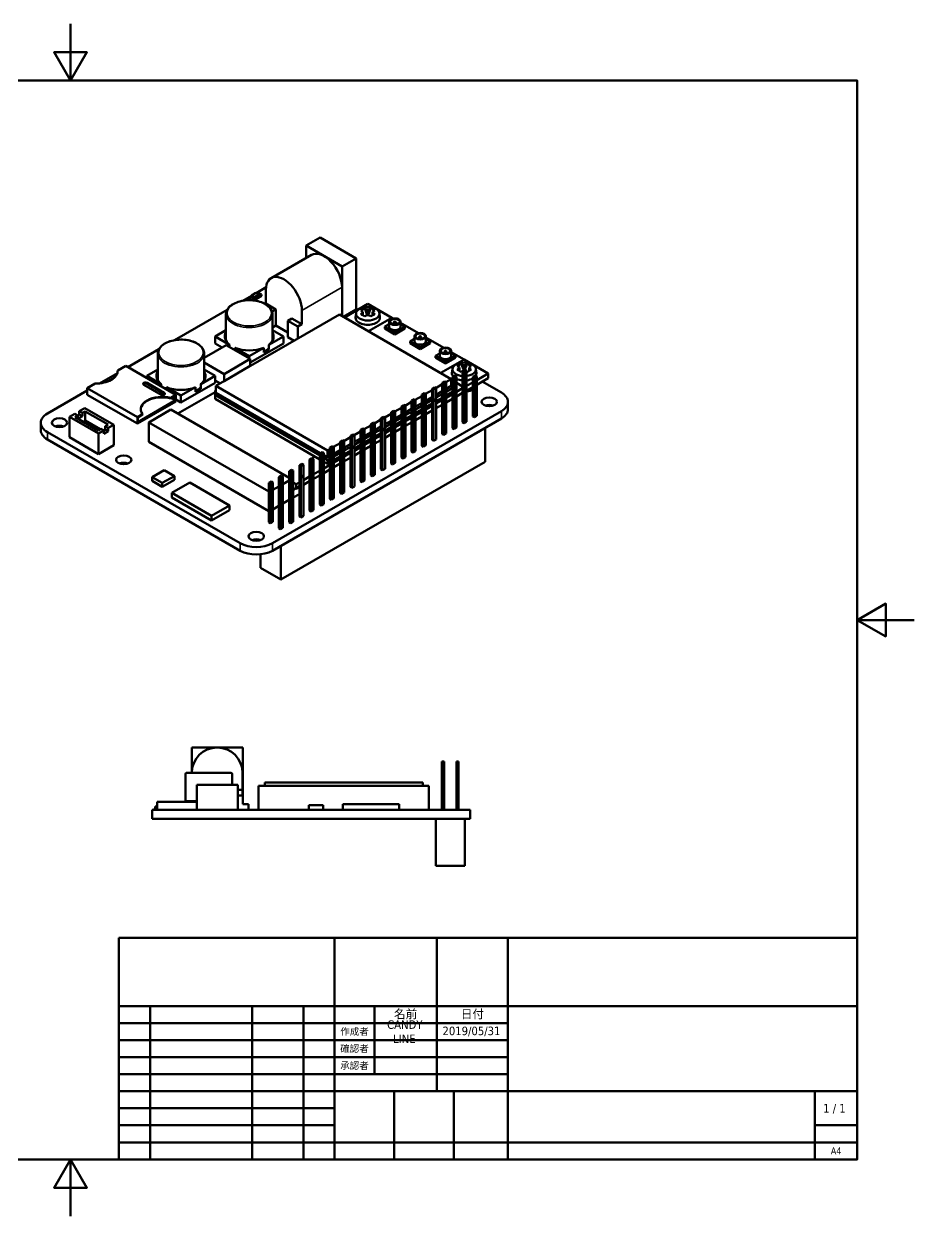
# Model space of a CAD drawing. Header units: millimetres. Extents: x 0 to 297, y 0 to 210.
# Drawn here: x 140.3 to 297, y 0 to 210 of the extents above; entities that cross this region are included whole.
import ezdxf
from ezdxf.enums import TextEntityAlignment as Align

# ---------------------------------------------------------------- set-up
doc = ezdxf.new("R2010")
doc.units = ezdxf.units.MM
for name, color, linetype, lineweight in [('Border (ISO)', 7, 'Continuous', 70), ('Title (ISO)', 7, 'Continuous', 50), ('Visible (ISO)', 7, 'Continuous', 50), ('Visible Narrow (ISO)', 7, 'Continuous', 35)]:
    doc.layers.add(name, color=color, linetype=linetype, lineweight=lineweight)
doc.styles.add('Note Text (JIS)', font='tahoma.ttf')
doc.styles.add('文字スタイル12', font='tahoma.ttf')
doc.styles.add('文字スタイル13', font='tahoma.ttf')
doc.styles.add('文字スタイル14', font='tahoma.ttf')
doc.styles.add('文字スタイル20', font='txt.shx')

# ---------------------------------------------------------------- blocks, each defined once
blk = doc.blocks.new('図面枠 既定の図面枠')
at = {"layer": 'Border (ISO)', "flags": 128}
for points in [[(148.5, 210), (148.5, 200), (145.61, 205), (151.39, 205), (148.5, 200)], [(10, 10), (10, 200), (287, 200), (287, 10), (10, 10)], [(297, 105), (287, 105), (292, 107.89), (292, 102.11), (287, 105)], [(148.5, 0), (148.5, 10), (145.61, 5), (151.39, 5), (148.5, 10)]]:
    blk.add_lwpolyline(points, dxfattribs=at)
blk = doc.blocks.new('表題欄 JIS')
at = {"layer": 'Title (ISO)'}
for p, q in [((230, 139), (100, 139)), ((100, 139), (100, 100)), ((138, 100), (138, 139)), ((156, 127), (156, 139)), ((168.5, 100), (168.5, 139)), ((230, 100), (230, 139)), ((100, 127), (230, 127)), ((105.5, 100), (105.5, 127)), ((123.5, 100), (123.5, 127)), ((132.5, 100), (132.5, 127)), ((145, 115), (145, 127)), ((156, 112), (156, 127)), ((100, 124), (168.5, 124)), ((100, 121), (168.5, 121)), ((168.5, 118), (100, 118)), ((100, 115), (168.5, 115)), ((138, 112), (100, 112)), ((168.5, 112), (138, 112)), ((148.5, 100), (148.5, 112)), ((159, 100), (159, 112)), ((168.5, 112), (230, 112)), ((222.5, 100), (222.5, 112)), ((138, 109), (100, 109)), ((138, 106), (100, 106)), ((222.5, 106), (230, 106)), ((230, 103), (100, 103)), ((100, 100), (230, 100))]:
    blk.add_line(p, q, dxfattribs=at)
for s, height, style, p in [('作成者', 1.2, '文字スタイル20', (141.5, 122.5)), ('確認者', 1.2, '文字スタイル20', (141.5, 119.5)), ('承認者', 1.2, '文字スタイル20', (141.5, 116.5)), ('1 / 1 ', 1.5, '文字スタイル13', (226.25, 109))]:
    blk.add_text(s, height=height, dxfattribs=dict(at, style=style)).set_placement(p, align=Align.MIDDLE_CENTER)
at = {"layer": 'Title (ISO)', "char_height": 1.4986, "attachment_point": 5, "style": 'Note Text (JIS)'}
for s, insert, width in [('\\fTahoma|b0|i0;\\H1.4986;名前', (150.5, 125.5), 10.8457), ('\\fTahoma|b0|i0;\\H1.4986;日付', (162.25, 125.5), 12.2497)]:
    blk.add_mtext(s, dxfattribs=dict(at, insert=insert, width=width))
at = {"layer": 'Title (ISO)'}
for tag, height, style, p in [('会社', 3.1, '文字スタイル12', (199.25, 133)), ('確認者', 1.5, '文字スタイル13', (150.5, 119.5)), ('確認日', 1.5, '文字スタイル13', (162.25, 119.5)), ('エンジニアリング承認者', 1.5, '文字スタイル13', (150.5, 116.5)), ('エンジニアリング_承認日', 1.5, '文字スタイル13', (162.25, 116.5)), ('部品番号', 3.1, '文字スタイル12', (195.5, 107.5))]:
    blk.add_attdef(tag, text='', height=height, dxfattribs=dict(at, style=style)).set_placement(p, align=Align.MIDDLE_CENTER)
at = {"layer": 'Title (ISO)', "style": '文字スタイル12'}
blk.add_attdef('タイトル', text='', height=3.1, dxfattribs=at).set_placement((169.5, 126), align=Align.TOP_LEFT)
at = {"layer": 'Title (ISO)'}
for tag, p, height, style in [('作成者_001', (147.24, 122.99), 1.5, '文字スタイル13'), ('作成者_002', (148.29, 120.49), 1.5, '文字スタイル13'), ('作成日_001', (156.98, 121.88), 1.5, '文字スタイル13'), ('シート_サイズ_001', (225.33, 100.9), 1.2, '文字スタイル14')]:
    blk.add_attdef(tag, p, '', height=height, dxfattribs=dict(at, style=style))

msp = doc.modelspace()

# ---------------------------------------------------------------- linework, layer by layer
at = {"layer": 'Visible (ISO)'}
for p, q in [((192.451, 172.364), (189.977, 170.935)), ((198.815, 168.689), (192.451, 172.364)), ((189.977, 170.935), (196.34, 167.261)), ((189.977, 168.773), (189.977, 170.935)), ((190.903, 169.308), (183.832, 165.226)), ((196.34, 167.261), (198.815, 168.689)), ((198.815, 159.708), (198.815, 168.689)), ((196.34, 158.524), (196.34, 167.261)), ((180.36, 162.117), (178.815, 161.225)), ((180.36, 161.953), (179.865, 161.668)), ((181.138, 162.606), (180.36, 162.157)), ((180.36, 162.157), (180.855, 161.872)), ((180.36, 161.912), (180.36, 162.157)), ((180.855, 161.627), (180.36, 161.912)), ((180.431, 161.341), (182.128, 162.321)), ((182.128, 162.076), (180.747, 161.279)), ((180.855, 161.872), (181.633, 162.321)), ((181.633, 162.076), (180.855, 161.627)), ((180.855, 161.627), (180.855, 161.872)), ((181.633, 162.321), (181.138, 162.606)), ((182.928, 163.599), (181.173, 162.586)), ((181.562, 162.647), (181.314, 162.504)), ((182.128, 162.321), (181.562, 162.647)), ((181.633, 162.076), (181.633, 162.321)), ((182.128, 162.076), (182.128, 162.321)), ((182.905, 163.178), (182.905, 160.729)), ((196.302, 163.608), (196.302, 158.546)), ((176.075, 159.643), (166.794, 154.284)), ((178.734, 161.218), (178.712, 161.206)), ((178.745, 161.212), (178.734, 161.218)), ((179.865, 161.668), (180.431, 161.341)), ((179.865, 161.423), (179.865, 161.668)), ((180.038, 161.322), (179.865, 161.423)), ((180.431, 161.307), (180.431, 161.341)), ((182.905, 160.729), (182.787, 160.66)), ((182.905, 160.729), (184.673, 159.708)), ((184.673, 159.708), (184.003, 159.321)), ((184.673, 159.708), (184.673, 156.85)), ((198.815, 159.708), (196.553, 158.402)), ((200.831, 160.675), (196.722, 158.304)), ((199.056, 159.651), (198.815, 159.79)), ((200.689, 158.889), (200.299, 159.896)), ((200.572, 159.763), (200.689, 159.696)), ((200.972, 159.696), (200.689, 159.696)), ((200.689, 159.696), (200.689, 158.889)), ((205.073, 158.226), (200.831, 160.675)), ((201.363, 159.896), (200.972, 158.889)), ((200.972, 159.696), (201.089, 159.763)), ((200.972, 158.889), (200.972, 159.696)), ((195.881, 158.789), (174.102, 146.215)), ((175.871, 154.204), (175.871, 158.871)), ((184.071, 154.204), (184.071, 158.871)), ((187.464, 158.097), (186.756, 157.689)), ((186.756, 157.689), (186.756, 154.831)), ((188.524, 156.668), (186.756, 157.689)), ((187.464, 158.097), (189.231, 157.076)), ((189.231, 157.076), (189.231, 159.526)), ((215.538, 147.44), (195.881, 158.789)), ((198.762, 159.025), (198.685, 158.303)), ((199.982, 159.287), (199.865, 159.355)), ((199.865, 159.056), (199.982, 159.124)), ((199.982, 159.287), (199.982, 159.124)), ((199.982, 159.124), (199.982, 158.653)), ((200.689, 158.716), (200.572, 158.648)), ((200.689, 158.889), (200.831, 158.748)), ((200.689, 158.716), (200.972, 158.716)), ((200.972, 158.889), (200.831, 158.748)), ((200.831, 158.748), (200.831, 158.716)), ((200.965, 155.854), (205.073, 158.226)), ((201.089, 158.648), (200.972, 158.716)), ((205.073, 158.218), (200.972, 155.85)), ((201.797, 159.355), (201.679, 159.287)), ((201.679, 159.124), (201.679, 159.287)), ((201.679, 158.653), (201.679, 159.124)), ((201.679, 159.124), (201.797, 159.056)), ((202.899, 159.025), (202.976, 158.303)), ((204.604, 156.646), (204.604, 157.544)), ((205.073, 158.218), (205.073, 158.226)), ((205.29, 158.092), (205.073, 158.218)), ((206.604, 156.646), (206.604, 157.544)), ((175.871, 156.055), (173.961, 154.952)), ((184.673, 156.85), (184.071, 156.502)), ((185.981, 154.952), (184.071, 156.055)), ((186.756, 155.647), (184.673, 156.85)), ((189.231, 157.076), (188.524, 156.668)), ((188.524, 154.542), (188.524, 156.668)), ((204.604, 157.089), (203.836, 156.646)), ((203.836, 156.646), (205.604, 155.625)), ((203.836, 156.319), (203.836, 156.646)), ((205.604, 155.299), (203.836, 156.319)), ((205.404, 157.067), (205.404, 157.381)), ((205.604, 155.625), (207.371, 156.646)), ((207.371, 156.319), (205.604, 155.299)), ((205.604, 155.299), (205.604, 155.625)), ((205.804, 157.067), (205.804, 157.381)), ((209.745, 155.521), (206.604, 157.334)), ((207.371, 156.646), (206.604, 157.089)), ((207.371, 156.319), (207.371, 156.646)), ((175.905, 153.421), (172.05, 151.195)), ((173.961, 153.727), (173.961, 154.952)), ((173.961, 154.952), (176.503, 153.484)), ((175.198, 153.013), (173.961, 153.727)), ((180.148, 150.971), (175.905, 153.421)), ((176.503, 153.075), (176.503, 153.484)), ((185.981, 153.727), (180.148, 150.359)), ((183.438, 153.484), (185.981, 154.952)), ((183.438, 153.484), (183.438, 152.667)), ((185.981, 153.727), (185.981, 154.952)), ((187.891, 154.176), (186.756, 154.831)), ((209.058, 154.517), (208.291, 154.074)), ((208.291, 154.074), (210.058, 153.053)), ((208.291, 153.747), (208.291, 154.074)), ((210.058, 152.727), (208.291, 153.747)), ((209.058, 154.074), (209.058, 154.972)), ((209.858, 154.495), (209.858, 154.809)), ((210.058, 153.053), (211.826, 154.074)), ((211.826, 153.747), (210.058, 152.727)), ((210.258, 154.495), (210.258, 154.809)), ((211.058, 154.074), (211.058, 154.972)), ((214.2, 152.949), (211.058, 154.762)), ((211.826, 154.074), (211.058, 154.517)), ((211.826, 153.747), (211.826, 154.074)), ((164.055, 152.703), (158.581, 149.543)), ((163.85, 147.263), (163.85, 151.931)), ((172.05, 147.263), (172.05, 151.931)), ((177.428, 152.95), (179.971, 151.482)), ((177.428, 152.95), (177.428, 152.542)), ((179.971, 151.482), (182.514, 152.95)), ((179.971, 151.073), (179.971, 151.482)), ((182.514, 152.133), (182.514, 152.95)), ((183.438, 152.667), (182.514, 152.133)), ((210.058, 152.727), (210.058, 153.053)), ((213.513, 151.945), (212.745, 151.502)), ((212.745, 151.502), (214.513, 150.482)), ((212.745, 151.176), (212.745, 151.502)), ((213.513, 151.502), (213.513, 152.4)), ((214.313, 151.923), (214.313, 152.237)), ((214.513, 150.482), (216.281, 151.502)), ((214.713, 151.923), (214.713, 152.237)), ((215.513, 151.502), (215.513, 152.4)), ((217.794, 150.873), (215.513, 152.19)), ((216.281, 151.502), (215.513, 151.945)), ((216.281, 151.176), (216.281, 151.502)), ((158.227, 149.747), (156.813, 148.93)), ((167.066, 144.644), (158.227, 149.747)), ((163.85, 149.115), (161.94, 148.012)), ((172.05, 150.339), (175.552, 148.318)), ((173.961, 148.012), (172.05, 149.115)), ((175.552, 148.318), (180.148, 150.971)), ((175.552, 147.093), (180.148, 149.747)), ((180.148, 149.747), (180.148, 150.971)), ((180.183, 149.726), (180.148, 149.747)), ((214.513, 150.155), (212.745, 151.176)), ((217.801, 150.878), (213.693, 148.506)), ((216.281, 151.176), (214.513, 150.155)), ((214.513, 150.155), (214.513, 150.482)), ((215.733, 149.227), (215.655, 148.505)), ((216.953, 149.489), (216.835, 149.557)), ((216.835, 149.258), (216.953, 149.326)), ((216.953, 149.489), (216.953, 149.326)), ((216.953, 149.326), (216.953, 148.855)), ((217.66, 149.091), (217.269, 150.098)), ((217.542, 149.965), (217.66, 149.898)), ((217.943, 149.898), (217.66, 149.898)), ((217.66, 149.898), (217.66, 149.091)), ((222.044, 148.428), (217.801, 150.878)), ((218.333, 150.098), (217.943, 149.091)), ((217.943, 149.898), (218.06, 149.965)), ((217.943, 149.091), (217.943, 149.898)), ((218.767, 149.557), (218.65, 149.489)), ((218.65, 149.326), (218.65, 149.489)), ((218.65, 148.855), (218.65, 149.326)), ((218.65, 149.326), (218.767, 149.258)), ((219.869, 149.227), (219.947, 148.505)), ((156.756, 148.489), (153.618, 146.677)), ((154.993, 146.981), (156.229, 147.695)), ((156.813, 148.849), (156.813, 148.93)), ((161.94, 147.603), (161.94, 148.012)), ((161.94, 148.012), (164.483, 146.543)), ((171.418, 146.543), (173.961, 148.012)), ((173.961, 146.787), (173.961, 148.012)), ((174.88, 146.664), (173.961, 147.195)), ((175.552, 147.093), (175.552, 148.318)), ((175.552, 147.093), (175.587, 147.073)), ((214.358, 147.02), (213.933, 146.775)), ((214.64, 146.856), (214.358, 147.02)), ((214.584, 146.889), (215.538, 147.44)), ((215.538, 146.215), (215.538, 147.44)), ((215.538, 147.285), (215.729, 147.175)), ((215.729, 147.167), (215.538, 147.277)), ((216.154, 148.057), (215.729, 147.812)), ((215.729, 147.812), (216.012, 147.648)), ((215.729, 145.738), (215.729, 147.812)), ((216.012, 147.648), (216.436, 147.893)), ((216.012, 145.901), (216.012, 147.648)), ((216.436, 147.893), (216.154, 148.057)), ((216.436, 145.819), (216.436, 147.893)), ((217.95, 149.093), (217.525, 148.849)), ((217.525, 148.849), (217.808, 148.685)), ((217.525, 146.775), (217.525, 148.849)), ((217.95, 147.02), (217.525, 146.775)), ((217.66, 149.091), (217.765, 148.987)), ((217.808, 148.685), (218.232, 148.93)), ((217.808, 146.938), (217.808, 148.685)), ((217.943, 149.091), (217.938, 149.087)), ((218.232, 148.93), (217.95, 149.093)), ((218.232, 146.856), (217.95, 147.02)), ((218.232, 146.856), (218.232, 148.93)), ((219.746, 148.057), (219.321, 147.812)), ((219.321, 147.812), (219.604, 147.648)), ((219.321, 140.871), (219.321, 147.812)), ((219.604, 147.648), (220.029, 147.893)), ((219.604, 140.708), (219.604, 147.648)), ((220.029, 147.893), (219.746, 148.057)), ((220.029, 147.265), (222.044, 148.428)), ((220.029, 140.953), (220.029, 147.893)), ((222.044, 147.603), (220.029, 146.44)), ((222.044, 148.428), (222.044, 147.603)), ((151.439, 145.419), (144.439, 141.378)), ((152.853, 146.644), (151.439, 145.827)), ((151.439, 144.684), (151.439, 145.827)), ((151.439, 145.827), (160.278, 140.724)), ((164.45, 144.684), (161.409, 146.44)), ((161.717, 146.752), (165.119, 144.788)), ((161.975, 146.766), (165.016, 145.011)), ((165.016, 144.929), (161.975, 146.685)), ((164.483, 146.135), (164.483, 146.543)), ((165.407, 146.01), (167.95, 144.542)), ((165.407, 146.01), (165.407, 145.601)), ((173.961, 145.154), (167.384, 141.357)), ((173.961, 146.787), (167.95, 143.317)), ((167.95, 144.542), (170.493, 146.01)), ((170.493, 145.193), (170.493, 146.01)), ((171.418, 145.727), (170.493, 145.193)), ((171.418, 146.543), (171.418, 145.727)), ((174.102, 145.48), (173.961, 145.399)), ((173.961, 145.399), (173.961, 144.582)), ((174.102, 144.991), (174.102, 146.215)), ((174.102, 146.215), (193.76, 134.866)), ((192.473, 134.384), (174.102, 144.991)), ((210.765, 144.946), (210.341, 144.701)), ((211.048, 144.782), (210.765, 144.946)), ((210.992, 144.815), (212.137, 145.476)), ((212.562, 145.983), (212.137, 145.738)), ((212.137, 145.738), (212.42, 145.574)), ((212.137, 143.664), (212.137, 145.738)), ((212.42, 145.574), (212.844, 145.819)), ((212.42, 143.827), (212.42, 145.574)), ((212.844, 145.819), (212.562, 145.983)), ((212.788, 145.852), (213.933, 146.513)), ((212.844, 143.745), (212.844, 145.819)), ((213.933, 145.289), (212.844, 144.66)), ((213.933, 146.775), (214.216, 146.611)), ((213.933, 144.701), (213.933, 146.775)), ((214.358, 144.946), (213.933, 144.701)), ((214.216, 146.611), (214.64, 146.856)), ((214.216, 144.864), (214.216, 146.611)), ((214.64, 144.782), (214.358, 144.946)), ((214.64, 144.782), (214.64, 146.856)), ((215.538, 146.215), (214.64, 145.697)), ((214.64, 145.207), (215.729, 145.836)), ((215.729, 145.182), (214.64, 144.554)), ((215.729, 146.595), (215.538, 146.705)), ((216.154, 145.983), (215.729, 145.738)), ((215.729, 145.738), (216.012, 145.574)), ((215.729, 138.797), (215.729, 145.738)), ((216.012, 145.574), (216.436, 145.819)), ((216.012, 138.634), (216.012, 145.574)), ((216.436, 145.819), (216.154, 145.983)), ((216.436, 146.766), (217.525, 146.138)), ((217.525, 146.13), (216.436, 146.758)), ((216.436, 138.879), (216.436, 145.819)), ((216.436, 145.182), (217.525, 145.811)), ((217.525, 144.995), (216.436, 144.366)), ((217.525, 146.775), (217.808, 146.611)), ((217.525, 139.834), (217.525, 146.775)), ((217.808, 146.611), (218.232, 146.856)), ((217.808, 139.671), (217.808, 146.611)), ((218.232, 139.916), (218.232, 146.856)), ((218.232, 146.228), (219.321, 146.856)), ((219.321, 146.032), (218.232, 145.403)), ((224.342, 145.052), (220.983, 146.991)), ((160.278, 139.581), (151.439, 144.684)), ((167.066, 143.5), (160.278, 139.581)), ((166.996, 143.705), (160.349, 139.867)), ((166.147, 144.113), (167.066, 144.644)), ((166.147, 144.031), (166.996, 144.521)), ((166.147, 144.113), (166.147, 144.031)), ((166.288, 144.113), (166.996, 143.705)), ((166.996, 144.521), (166.996, 143.705)), ((167.066, 143.5), (167.066, 144.644)), ((167.95, 143.317), (167.066, 143.827)), ((167.95, 143.317), (167.95, 144.542)), ((173.961, 144.582), (192.381, 133.947)), ((173.961, 143.929), (173.961, 144.582)), ((192.381, 133.294), (173.961, 143.929)), ((207.173, 142.872), (206.749, 142.627)), ((207.456, 142.708), (207.173, 142.872)), ((207.4, 142.741), (208.545, 143.402)), ((208.969, 143.909), (208.545, 143.664)), ((208.545, 143.664), (208.828, 143.5)), ((208.545, 141.59), (208.545, 143.664)), ((208.828, 143.5), (209.252, 143.745)), ((208.828, 141.753), (208.828, 143.5)), ((209.252, 143.745), (208.969, 143.909)), ((209.196, 143.778), (210.341, 144.439)), ((209.252, 141.672), (209.252, 143.745)), ((210.341, 143.215), (209.252, 142.586)), ((210.341, 144.701), (210.624, 144.537)), ((210.341, 142.627), (210.341, 144.701)), ((210.765, 142.872), (210.341, 142.627)), ((210.624, 144.537), (211.048, 144.782)), ((210.624, 142.79), (210.624, 144.537)), ((211.048, 142.708), (210.765, 142.872)), ((211.048, 142.708), (211.048, 144.782)), ((212.137, 144.252), (211.048, 143.623)), ((211.048, 143.133), (212.137, 143.762)), ((212.137, 143.109), (211.048, 142.48)), ((212.562, 143.909), (212.137, 143.664)), ((212.137, 143.664), (212.42, 143.5)), ((212.137, 136.724), (212.137, 143.664)), ((212.42, 143.5), (212.844, 143.745)), ((212.42, 136.56), (212.42, 143.5)), ((212.844, 143.745), (212.562, 143.909)), ((212.844, 144.17), (213.933, 144.799)), ((213.933, 144.145), (212.844, 143.517)), ((212.844, 136.805), (212.844, 143.745)), ((212.844, 143.109), (213.933, 143.737)), ((213.933, 142.921), (212.844, 142.292)), ((213.933, 144.701), (214.216, 144.537)), ((213.933, 137.76), (213.933, 144.701)), ((214.216, 144.537), (214.64, 144.782)), ((214.216, 137.597), (214.216, 144.537)), ((214.64, 137.842), (214.64, 144.782)), ((214.64, 144.145), (215.729, 144.774)), ((215.729, 143.958), (214.64, 143.329)), ((225.513, 143.419), (225.513, 142.112)), ((149.283, 141.316), (148.328, 140.765)), ((148.328, 140.765), (153.419, 137.826)), ((148.328, 137.173), (148.328, 140.765)), ((149.813, 141.01), (149.283, 141.316)), ((149.318, 140.724), (149.813, 141.01)), ((153.348, 138.397), (149.318, 140.724)), ((149.777, 141.031), (150.06, 141.194)), ((149.813, 140.439), (149.813, 141.01)), ((150.591, 140.888), (149.813, 140.439)), ((151.015, 142.317), (150.06, 141.765)), ((150.06, 141.765), (150.591, 141.459)), ((150.06, 141.194), (150.06, 141.765)), ((150.06, 141.194), (150.591, 140.888)), ((150.591, 141.459), (151.086, 141.745)), ((150.591, 141.459), (150.591, 140.888)), ((156.106, 139.377), (151.015, 142.317)), ((151.086, 141.745), (151.086, 140.112)), ((151.086, 141.745), (155.116, 139.418)), ((160.278, 140.724), (161.197, 141.255)), ((160.278, 139.581), (160.278, 140.724)), ((160.349, 140.684), (161.197, 141.173)), ((161.197, 141.173), (161.197, 141.255)), ((166.182, 142.051), (162.293, 139.806)), ((186.993, 130.036), (166.182, 142.051)), ((184.037, 118.516), (224.342, 141.786)), ((203.581, 140.798), (203.157, 140.553)), ((203.864, 140.635), (203.581, 140.798)), ((203.808, 140.667), (204.953, 141.329)), ((205.377, 141.835), (204.953, 141.59)), ((204.953, 141.59), (205.236, 141.427)), ((204.953, 139.516), (204.953, 141.59)), ((205.236, 141.427), (205.66, 141.672)), ((205.236, 139.679), (205.236, 141.427)), ((205.66, 141.672), (205.377, 141.835)), ((205.604, 141.704), (206.749, 142.366)), ((205.66, 139.598), (205.66, 141.672)), ((206.749, 141.141), (205.66, 140.512)), ((206.749, 142.627), (207.032, 142.464)), ((206.749, 140.553), (206.749, 142.627)), ((207.173, 140.798), (206.749, 140.553)), ((207.032, 142.464), (207.456, 142.708)), ((207.032, 140.716), (207.032, 142.464)), ((207.456, 140.635), (207.173, 140.798)), ((207.456, 140.635), (207.456, 142.708)), ((208.545, 142.178), (207.456, 141.549)), ((207.456, 141.059), (208.545, 141.688)), ((208.545, 141.035), (207.456, 140.406)), ((208.969, 141.835), (208.545, 141.59)), ((208.545, 141.59), (208.828, 141.427)), ((208.545, 134.65), (208.545, 141.59)), ((208.828, 141.427), (209.252, 141.672)), ((208.828, 134.486), (208.828, 141.427)), ((209.252, 141.672), (208.969, 141.835)), ((209.252, 142.096), (210.341, 142.725)), ((210.341, 142.072), (209.252, 141.443)), ((209.252, 134.731), (209.252, 141.672)), ((209.252, 141.035), (210.341, 141.663)), ((210.341, 140.847), (209.252, 140.218)), ((210.341, 142.627), (210.624, 142.464)), ((210.341, 135.687), (210.341, 142.627)), ((210.624, 142.464), (211.048, 142.708)), ((210.624, 135.523), (210.624, 142.464)), ((211.048, 135.768), (211.048, 142.708)), ((211.048, 142.072), (212.137, 142.7)), ((212.137, 141.884), (211.048, 141.255)), ((219.604, 140.708), (219.321, 140.871)), ((220.029, 140.953), (219.604, 140.708)), ((143.267, 139.745), (143.267, 138.438)), ((150.732, 139.908), (151.086, 140.112)), ((151.086, 140.112), (153.702, 138.601)), ((153.843, 138.683), (153.348, 138.397)), ((154.374, 138.377), (153.843, 138.683)), ((155.116, 139.418), (154.621, 139.132)), ((154.621, 138.561), (154.621, 139.132)), ((154.621, 139.132), (155.152, 138.826)), ((155.152, 138.826), (156.106, 139.377)), ((155.152, 138.826), (155.152, 138.254)), ((156.106, 135.785), (156.106, 139.377)), ((160.349, 139.867), (160.349, 140.684)), ((162.293, 136.377), (162.293, 139.806)), ((162.293, 139.806), (183.4, 127.62)), ((224.342, 140.479), (184.037, 117.209)), ((199.989, 138.724), (199.565, 138.479)), ((200.272, 138.561), (199.989, 138.724)), ((200.215, 138.593), (201.361, 139.255)), ((201.785, 139.761), (201.361, 139.516)), ((201.361, 139.516), (201.644, 139.353)), ((201.361, 137.442), (201.361, 139.516)), ((201.644, 139.353), (202.068, 139.598)), ((201.644, 137.605), (201.644, 139.353)), ((202.068, 139.598), (201.785, 139.761)), ((202.011, 139.63), (203.157, 140.292)), ((202.068, 137.524), (202.068, 139.598)), ((203.157, 139.067), (202.068, 138.438)), ((203.157, 140.553), (203.44, 140.39)), ((203.157, 138.479), (203.157, 140.553)), ((203.581, 138.724), (203.157, 138.479)), ((203.44, 140.39), (203.864, 140.635)), ((203.44, 138.642), (203.44, 140.39)), ((203.864, 138.561), (203.581, 138.724)), ((203.864, 138.561), (203.864, 140.635)), ((204.953, 140.104), (203.864, 139.475)), ((203.864, 138.985), (204.953, 139.614)), ((204.953, 138.961), (203.864, 138.332)), ((205.377, 139.761), (204.953, 139.516)), ((204.953, 139.516), (205.236, 139.353)), ((204.953, 132.576), (204.953, 139.516)), ((205.236, 139.353), (205.66, 139.598)), ((205.236, 132.412), (205.236, 139.353)), ((205.66, 139.598), (205.377, 139.761)), ((205.66, 140.022), (206.749, 140.651)), ((206.749, 139.998), (205.66, 139.369)), ((205.66, 132.657), (205.66, 139.598)), ((205.66, 138.961), (206.749, 139.589)), ((206.749, 138.773), (205.66, 138.144)), ((206.749, 140.553), (207.032, 140.39)), ((206.749, 133.613), (206.749, 140.553)), ((207.032, 140.39), (207.456, 140.635)), ((207.032, 133.449), (207.032, 140.39)), ((207.456, 133.694), (207.456, 140.635)), ((207.456, 139.998), (208.545, 140.626)), ((208.545, 139.81), (207.456, 139.181)), ((216.012, 138.634), (215.729, 138.797)), ((216.436, 138.879), (216.012, 138.634)), ((217.808, 139.671), (217.525, 139.834)), ((218.232, 139.916), (217.808, 139.671)), ((221.471, 138.822), (221.471, 132.87)), ((144.439, 138.112), (178.38, 118.516)), ((178.38, 117.209), (144.439, 136.805)), ((153.419, 134.233), (148.328, 137.173)), ((153.419, 137.826), (154.374, 138.377)), ((153.419, 134.233), (153.419, 137.826)), ((154.338, 138.397), (154.621, 138.561)), ((154.374, 137.805), (154.374, 138.377)), ((155.152, 138.254), (154.374, 137.805)), ((154.621, 138.561), (155.152, 138.254)), ((196.397, 136.65), (195.973, 136.405)), ((196.68, 136.487), (196.397, 136.65)), ((196.623, 136.519), (197.769, 137.181)), ((198.193, 137.687), (197.769, 137.442)), ((197.769, 137.442), (198.052, 137.279)), ((197.769, 135.368), (197.769, 137.442)), ((198.052, 137.279), (198.476, 137.524)), ((198.052, 135.531), (198.052, 137.279)), ((198.476, 137.524), (198.193, 137.687)), ((198.419, 137.556), (199.565, 138.218)), ((198.476, 135.45), (198.476, 137.524)), ((199.565, 136.993), (198.476, 136.364)), ((198.476, 135.874), (199.565, 136.503)), ((199.565, 138.479), (199.848, 138.316)), ((199.565, 136.405), (199.565, 138.479)), ((199.989, 136.65), (199.565, 136.405)), ((199.848, 138.316), (200.272, 138.561)), ((199.848, 136.568), (199.848, 138.316)), ((200.272, 136.487), (199.989, 136.65)), ((200.272, 136.487), (200.272, 138.561)), ((201.361, 138.03), (200.272, 137.401)), ((200.272, 136.911), (201.361, 137.54)), ((201.361, 136.887), (200.272, 136.258)), ((201.785, 137.687), (201.361, 137.442)), ((201.361, 137.442), (201.644, 137.279)), ((201.361, 130.502), (201.361, 137.442)), ((201.644, 137.279), (202.068, 137.524)), ((201.644, 130.339), (201.644, 137.279)), ((202.068, 137.524), (201.785, 137.687)), ((202.068, 137.948), (203.157, 138.577)), ((203.157, 137.924), (202.068, 137.295)), ((202.068, 130.583), (202.068, 137.524)), ((202.068, 136.887), (203.157, 137.516)), ((203.157, 136.699), (202.068, 136.07)), ((203.157, 138.479), (203.44, 138.316)), ((203.157, 131.539), (203.157, 138.479)), ((203.44, 138.316), (203.864, 138.561)), ((203.44, 131.375), (203.44, 138.316)), ((203.864, 131.62), (203.864, 138.561)), ((203.864, 137.924), (204.953, 138.552)), ((204.953, 137.736), (203.864, 137.107)), ((212.42, 136.56), (212.137, 136.724)), ((212.844, 136.805), (212.42, 136.56)), ((214.216, 137.597), (213.933, 137.76)), ((214.64, 137.842), (214.216, 137.597)), ((156.106, 135.785), (153.419, 134.233)), ((183.4, 124.19), (162.293, 136.377)), ((192.805, 134.576), (192.381, 134.331)), ((192.664, 134.168), (193.088, 134.413)), ((193.088, 134.413), (192.805, 134.576)), ((193.088, 132.339), (193.088, 134.413)), ((193.76, 134.866), (194.177, 135.107)), ((193.76, 133.641), (193.76, 134.866)), ((194.601, 135.613), (194.177, 135.368)), ((194.177, 135.368), (194.46, 135.205)), ((194.177, 133.294), (194.177, 135.368)), ((194.46, 135.205), (194.884, 135.45)), ((194.46, 133.458), (194.46, 135.205)), ((194.884, 135.45), (194.601, 135.613)), ((194.827, 135.482), (195.973, 136.144)), ((194.884, 133.376), (194.884, 135.45)), ((195.973, 134.919), (194.884, 134.29)), ((194.884, 133.8), (195.973, 134.429)), ((195.973, 136.405), (196.256, 136.242)), ((195.973, 134.331), (195.973, 136.405)), ((196.397, 134.576), (195.973, 134.331)), ((196.256, 136.242), (196.68, 136.487)), ((196.256, 134.495), (196.256, 136.242)), ((196.256, 134.168), (196.68, 134.413)), ((196.68, 134.413), (196.397, 134.576)), ((196.68, 134.413), (196.68, 136.487)), ((197.769, 135.956), (196.68, 135.327)), ((196.68, 134.837), (197.769, 135.466)), ((197.769, 134.813), (196.68, 134.184)), ((196.68, 127.473), (196.68, 134.413)), ((196.68, 133.776), (197.769, 134.405)), ((198.193, 135.613), (197.769, 135.368)), ((197.769, 135.368), (198.052, 135.205)), ((197.769, 128.428), (197.769, 135.368)), ((198.052, 135.205), (198.476, 135.45)), ((198.052, 128.265), (198.052, 135.205)), ((198.476, 135.45), (198.193, 135.613)), ((199.565, 135.85), (198.476, 135.221)), ((198.476, 128.51), (198.476, 135.45)), ((198.476, 134.813), (199.565, 135.442)), ((199.565, 134.625), (198.476, 133.996)), ((199.565, 136.405), (199.848, 136.242)), ((199.565, 129.465), (199.565, 136.405)), ((199.848, 136.242), (200.272, 136.487)), ((199.848, 129.302), (199.848, 136.242)), ((200.272, 129.547), (200.272, 136.487)), ((200.272, 135.85), (201.361, 136.479)), ((201.361, 135.662), (200.272, 135.033)), ((208.828, 134.486), (208.545, 134.65)), ((209.252, 134.731), (208.828, 134.486)), ((210.624, 135.523), (210.341, 135.687)), ((211.048, 135.768), (210.624, 135.523)), ((221.471, 132.87), (185.55, 112.131)), ((189.213, 132.502), (188.789, 132.257)), ((189.071, 132.094), (189.496, 132.339)), ((189.496, 132.339), (189.213, 132.502)), ((189.496, 130.265), (189.496, 132.339)), ((191.009, 133.539), (190.585, 133.294)), ((190.585, 133.294), (190.867, 133.131)), ((190.585, 131.22), (190.585, 133.294)), ((190.867, 133.131), (191.292, 133.376)), ((190.867, 131.384), (190.867, 133.131)), ((191.292, 133.376), (191.009, 133.539)), ((191.292, 131.302), (191.292, 133.376)), ((192.381, 134.331), (192.664, 134.168)), ((192.381, 132.257), (192.381, 134.331)), ((192.805, 132.502), (192.381, 132.257)), ((192.664, 132.421), (192.664, 134.168)), ((192.664, 132.094), (193.088, 132.339)), ((193.088, 132.339), (192.805, 132.502)), ((193.76, 133.641), (193.088, 134.029)), ((193.088, 133.539), (193.76, 133.151)), ((193.76, 132.498), (193.088, 132.886)), ((193.088, 125.399), (193.088, 132.339)), ((193.088, 131.702), (194.177, 132.331)), ((194.177, 133.882), (193.76, 133.641)), ((193.76, 133.151), (194.177, 133.392)), ((193.76, 132.498), (193.76, 133.151)), ((194.177, 132.739), (193.76, 132.498)), ((194.601, 133.539), (194.177, 133.294)), ((194.177, 133.294), (194.46, 133.131)), ((194.177, 126.354), (194.177, 133.294)), ((194.46, 133.131), (194.884, 133.376)), ((194.46, 126.191), (194.46, 133.131)), ((194.884, 133.376), (194.601, 133.539)), ((195.973, 133.776), (194.884, 133.147)), ((194.884, 126.436), (194.884, 133.376)), ((194.884, 132.739), (195.973, 133.368)), ((195.973, 132.551), (194.884, 131.923)), ((195.973, 134.331), (196.256, 134.168)), ((195.973, 127.391), (195.973, 134.331)), ((196.256, 127.228), (196.256, 134.168)), ((197.769, 133.588), (196.68, 132.959)), ((205.236, 132.412), (204.953, 132.576)), ((205.66, 132.657), (205.236, 132.412)), ((207.032, 133.449), (206.749, 133.613)), ((207.456, 133.694), (207.032, 133.449)), ((165.016, 131.375), (162.894, 130.151)), ((164.662, 129.13), (166.783, 130.355)), ((166.783, 130.355), (165.016, 131.375)), ((166.783, 129.702), (166.783, 130.355)), ((185.621, 130.428), (185.196, 130.183)), ((185.479, 130.02), (185.904, 130.265)), ((185.904, 130.265), (185.621, 130.428)), ((185.904, 128.191), (185.904, 130.265)), ((187.417, 131.465), (186.993, 131.22)), ((186.993, 131.22), (187.275, 131.057)), ((186.993, 129.146), (186.993, 131.22)), ((187.275, 131.057), (187.7, 131.302)), ((187.275, 129.31), (187.275, 131.057)), ((187.7, 131.302), (187.417, 131.465)), ((187.7, 129.228), (187.7, 131.302)), ((188.789, 132.257), (189.071, 132.094)), ((188.789, 130.183), (188.789, 132.257)), ((189.213, 130.428), (188.789, 130.183)), ((189.071, 130.347), (189.071, 132.094)), ((189.071, 130.02), (189.496, 130.265)), ((189.496, 130.265), (189.213, 130.428)), ((189.496, 123.325), (189.496, 130.265)), ((189.496, 129.628), (190.585, 130.257)), ((191.009, 131.465), (190.585, 131.22)), ((190.585, 131.22), (190.867, 131.057)), ((190.585, 124.28), (190.585, 131.22)), ((190.867, 131.057), (191.292, 131.302)), ((190.867, 124.117), (190.867, 131.057)), ((191.292, 131.302), (191.009, 131.465)), ((191.292, 124.362), (191.292, 131.302)), ((191.292, 130.665), (192.381, 131.294)), ((192.381, 130.477), (191.292, 129.849)), ((192.381, 132.257), (192.664, 132.094)), ((192.381, 125.317), (192.381, 132.257)), ((192.664, 125.154), (192.664, 132.094)), ((194.177, 131.514), (193.088, 130.886)), ((201.644, 130.339), (201.361, 130.502)), ((202.068, 130.583), (201.644, 130.339)), ((203.44, 131.375), (203.157, 131.539)), ((203.864, 131.62), (203.44, 131.375)), ((162.894, 130.151), (164.662, 129.13)), ((162.894, 129.498), (162.894, 130.151)), ((164.662, 128.477), (162.894, 129.498)), ((166.783, 129.702), (164.662, 128.477)), ((164.662, 128.477), (164.662, 129.13)), ((169.506, 129.232), (166.324, 127.395)), ((176.506, 125.191), (169.506, 129.232)), ((183.825, 129.391), (183.4, 129.146)), ((183.4, 129.146), (183.683, 128.983)), ((183.4, 122.206), (183.4, 129.146)), ((183.683, 128.983), (184.108, 129.228)), ((183.683, 122.043), (183.683, 128.983)), ((184.108, 129.228), (183.825, 129.391)), ((184.108, 122.288), (184.108, 129.228)), ((184.108, 127.905), (185.196, 128.534)), ((185.196, 130.183), (185.479, 130.02)), ((185.196, 128.11), (185.196, 130.183)), ((185.621, 128.354), (185.196, 128.11)), ((185.196, 128.11), (185.479, 127.946)), ((185.196, 121.169), (185.196, 128.11)), ((185.479, 128.273), (185.479, 130.02)), ((185.479, 127.946), (185.904, 128.191)), ((185.904, 128.191), (185.621, 128.354)), ((185.904, 128.942), (186.993, 129.571)), ((185.904, 121.251), (185.904, 128.191)), ((187.417, 129.391), (186.993, 129.146)), ((186.993, 129.146), (187.275, 128.983)), ((186.993, 122.206), (186.993, 129.146)), ((187.275, 128.983), (187.7, 129.228)), ((187.275, 122.043), (187.275, 128.983)), ((187.7, 129.228), (187.417, 129.391)), ((187.7, 122.288), (187.7, 129.228)), ((187.7, 129.22), (188.244, 128.906)), ((187.7, 127.938), (188.789, 128.567)), ((188.244, 128.906), (188.789, 129.22)), ((188.244, 128.089), (188.244, 128.906)), ((188.789, 128.403), (188.244, 128.089)), ((188.789, 130.183), (189.071, 130.02)), ((188.789, 123.243), (188.789, 130.183)), ((189.071, 123.08), (189.071, 130.02)), ((190.585, 129.44), (189.496, 128.812)), ((198.052, 128.265), (197.769, 128.428)), ((198.476, 128.51), (198.052, 128.265)), ((199.848, 129.302), (199.565, 129.465)), ((200.272, 129.547), (199.848, 129.302)), ((166.324, 127.395), (173.324, 123.353)), ((166.324, 126.579), (166.324, 127.395)), ((173.324, 122.537), (166.324, 126.579)), ((185.479, 121.006), (185.479, 127.946)), ((186.993, 126.142), (185.904, 125.513)), ((188.789, 127.179), (187.7, 126.55)), ((194.46, 126.191), (194.177, 126.354)), ((194.884, 126.436), (194.46, 126.191)), ((196.256, 127.228), (195.973, 127.391)), ((196.68, 127.473), (196.256, 127.228)), ((173.324, 123.353), (176.506, 125.191)), ((176.506, 124.374), (173.324, 122.537)), ((176.506, 124.374), (176.506, 125.191)), ((185.196, 125.105), (184.108, 124.476)), ((190.867, 124.117), (190.585, 124.28)), ((191.292, 124.362), (190.867, 124.117)), ((192.664, 125.154), (192.381, 125.317)), ((193.088, 125.399), (192.664, 125.154)), ((173.324, 122.537), (173.324, 123.353)), ((183.683, 122.043), (183.4, 122.206)), ((184.108, 122.288), (183.683, 122.043)), ((187.275, 122.043), (186.993, 122.206)), ((187.7, 122.288), (187.275, 122.043)), ((189.071, 123.08), (188.789, 123.243)), ((189.496, 123.325), (189.071, 123.08)), ((185.479, 121.006), (185.196, 121.169)), ((185.904, 121.251), (185.479, 121.006)), ((185.55, 118.083), (185.55, 112.131)), ((181.958, 116.574), (181.958, 114.205)), ((185.55, 112.131), (181.958, 114.205)), ((169.852, 82.572), (178.852, 82.572)), ((169.852, 78.072), (169.852, 82.572)), ((178.852, 74.072), (178.852, 82.572)), ((213.882, 80.072), (214.282, 80.072)), ((213.882, 71.572), (213.882, 80.072)), ((214.282, 71.572), (214.282, 80.072)), ((216.422, 80.072), (216.822, 80.072)), ((216.422, 71.572), (216.422, 80.072)), ((216.822, 71.572), (216.822, 80.072)), ((168.752, 73.072), (168.752, 77.872)), ((168.952, 78.072), (176.752, 78.072)), ((176.952, 75.972), (176.952, 77.872)), ((178.798, 75.072), (178.798, 78.072)), ((170.752, 75.972), (177.952, 75.972)), ((170.752, 71.572), (170.752, 75.972)), ((177.952, 71.572), (177.952, 75.972)), ((181.602, 75.772), (211.602, 75.772)), ((181.602, 71.572), (181.602, 75.772)), ((182.702, 75.772), (182.702, 76.372)), ((182.702, 76.372), (210.502, 76.372)), ((210.502, 75.772), (210.502, 76.372)), ((211.602, 71.572), (211.602, 75.772)), ((178.798, 75.072), (177.952, 75.072)), ((177.952, 74.072), (178.852, 74.072)), ((178.798, 74.072), (178.798, 75.072)), ((178.852, 72.572), (178.852, 74.072)), ((162.852, 71.572), (166.852, 71.572)), ((162.852, 71.572), (162.852, 69.972)), ((163.352, 71.872), (163.752, 71.872)), ((163.352, 71.572), (163.352, 71.872)), ((163.402, 72.172), (163.752, 72.172)), ((163.402, 71.872), (163.402, 72.172)), ((163.752, 71.572), (163.752, 72.972)), ((163.752, 72.972), (170.752, 72.972)), ((166.852, 71.572), (214.852, 71.572)), ((168.602, 72.972), (168.602, 73.072)), ((168.602, 73.072), (170.752, 73.072)), ((178.852, 72.572), (179.852, 72.572)), ((179.852, 71.572), (179.852, 72.572)), ((190.452, 72.372), (192.952, 72.372)), ((190.452, 71.572), (190.452, 72.372)), ((192.952, 71.572), (192.952, 72.372)), ((196.452, 72.572), (206.352, 72.572)), ((196.452, 71.572), (196.452, 72.572)), ((206.352, 71.572), (206.352, 72.572)), ((214.852, 71.572), (218.852, 71.572)), ((218.852, 69.972), (218.852, 71.572)), ((166.852, 69.972), (162.852, 69.972)), ((214.852, 69.972), (166.852, 69.972)), ((212.812, 69.972), (212.812, 61.722)), ((218.852, 69.972), (214.852, 69.972)), ((217.892, 69.972), (217.892, 61.722)), ((217.892, 61.722), (212.812, 61.722))]:
    msp.add_line(p, q, dxfattribs=at)
for centre, radius, start, end in [((205.604, 157.381), 0.2, 0, 180), ((210.058, 154.809), 0.2, 0, 180), ((214.513, 152.237), 0.2, 0, 180), ((174.325, 78.072), 4.473, 0, 180), ((168.952, 77.872), 0.2, 90, 180), ((176.752, 77.872), 0.2, 0, 90)]:
    msp.add_arc(centre, radius, start, end, dxfattribs=at)
for centre, major_axis, start_param, end_param in [((193.139, 165.434), (-2.237, 3.874), 3.9269908, 6.2831853), ((186.068, 161.352), (-2.237, 3.874), 3.9269908, 7.0685835), ((200.831, 158.226), (-2.15, 0), 6.221282, 9.4866813), ((179.971, 154.952), (-4.3, 0), 5.9769935, 6.9159367), ((179.971, 154.952), (4.3, 0), 5.6504339, 6.5893772), ((205.604, 156.646), (1, 0), 3.1415927, 6.2831853), ((205.604, 156.646), (-0.85, 0), 4.9499102, 5.1274806), ((205.604, 156.646), (-0.85, 0), 4.2972973, 4.4748678), ((179.971, 154.135), (-4.3, 0), 5.9769935, 6.1179916), ((179.971, 154.135), (4.3, 0), 0.1651937, 0.3061918), ((210.058, 154.074), (1, 0), 3.1415927, 6.2831853), ((210.058, 154.074), (-0.85, 0), 4.9499102, 5.1274806), ((210.058, 154.074), (-0.85, 0), 4.2972973, 4.4748678), ((179.971, 154.952), (-4.3, 0), 0.9380449, 2.2035478), ((179.971, 154.135), (-4.1, 0), 2.2398104, 2.5787472), ((214.513, 151.502), (1, 0), 3.1415927, 6.2831853), ((214.513, 151.502), (-0.85, 0), 4.9499102, 5.1274806), ((214.513, 151.502), (-0.85, 0), 4.2972973, 4.4748678), ((217.801, 149.153), (2.072, 0), 4.9220664, 10.8621024), ((152.948, 148.876), (3.867, 0), 4.6880036, 6.3075707), ((152.948, 148.794), (3.867, 0), 0.0182883, 0.0243854), ((167.95, 148.012), (-4.3, 0), 5.9769935, 6.9159367), ((167.95, 147.195), (-4.3, 0), 5.9769935, 6.1179916), ((167.95, 148.012), (4.3, 0), 5.6504339, 6.5893772), ((167.95, 147.195), (4.3, 0), 0.1651937, 0.3061918), ((217.801, 148.428), (-2.15, 0), 6.221282, 6.7320335), ((217.801, 148.428), (2.15, 0), 4.0247019, 4.5837688), ((217.801, 148.428), (2.15, 0), 4.9143807, 5.4977871), ((217.801, 148.428), (2.15, 0), 5.9399629, 6.3450887), ((161.692, 146.603), (-0.4, 0), 3.9269908, 7.0685835), ((161.692, 146.522), (-0.4, 0), 3.9269908, 6.1054747), ((164.733, 144.848), (0.4, 0), 3.9269908, 7.0685835), ((164.733, 144.766), (0.4, 0), 0.1777106, 0.7853982), ((167.95, 148.012), (-4.3, 0), 0.9380449, 2.2035478), ((167.95, 147.195), (-4.1, 0), 2.2398104, 2.5787472), ((217.801, 146.379), (-2, 0), 1.7881718, 2.4343246), ((221.513, 143.419), (4, 0), 5.4977871, 7.0685835), ((164.628, 142.132), (-3.752, 0), 4.2956396, 6.6999347), ((164.628, 142.05), (-3.752, 0), 4.2956396, 6.2643385), ((222.221, 142.112), (-1.35, 0), 4.1352965, 5.2894815), ((147.267, 139.745), (-4, 0), 5.4977871, 7.0685835), ((221.513, 142.112), (4, 0), 5.4977871, 6.2831853), ((146.56, 138.438), (-1.35, 0), 4.1352965, 5.2894815), ((147.267, 138.438), (-4, 0), 0, 0.7853982), ((157.874, 131.906), (-1.35, 0), 4.1352965, 5.2894815), ((181.208, 120.149), (-4, 0), 0.7853982, 2.3561945), ((181.208, 118.434), (-1.35, 0), 4.1352965, 5.2894815), ((181.208, 118.842), (4, 0), 3.9269908, 5.4977871)]:
    msp.add_ellipse(centre, major_axis=major_axis, ratio=0.5773503, start_param=start_param, end_param=end_param, dxfattribs=at)
for centre, major_axis in [((200.831, 158.951), (2.072, 0)), ((205.604, 157.544), (1, 0)), ((205.604, 157.544), (0.85, 0)), ((210.058, 154.972), (1, 0)), ((210.058, 154.972), (0.85, 0)), ((214.513, 152.4), (1, 0)), ((214.513, 152.4), (0.85, 0)), ((222.221, 143.419), (1.35, 0)), ((146.56, 139.745), (1.35, 0)), ((157.874, 133.213), (1.35, 0)), ((181.208, 119.74), (1.35, 0))]:
    msp.add_ellipse(centre, major_axis=major_axis, ratio=0.5773503, dxfattribs=at)
for points, knots in [([(184.071, 158.871), (184.071, 159.124), (184.006, 159.376), (183.753, 159.861), (183.56, 160.092), (183.06, 160.513), (182.746, 160.702), (182.036, 161.01), (181.639, 161.129), (180.803, 161.286), (180.365, 161.325), (179.491, 161.32), (179.055, 161.276), (178.227, 161.108), (177.835, 160.985), (177.134, 160.668), (176.824, 160.474), (176.324, 160.032), (176.132, 159.784), (175.92, 159.309), (175.871, 159.09), (175.871, 158.871)], [2.3561945, 2.3561945, 2.3561945, 2.3561945, 2.648443, 2.648443, 2.9569491, 2.9569491, 3.282872, 3.282872, 3.6110464, 3.6110464, 3.937858, 3.937858, 4.2640821, 4.2640821, 4.5909715, 4.5909715, 4.9192015, 4.9192015, 5.2445205, 5.2445205, 5.4977871, 5.4977871, 5.4977871, 5.4977871]), ([(199.591, 159.488), (199.709, 159.569), (199.828, 159.642), (200.051, 159.771), (200.173, 159.837), (200.299, 159.896)], [0.757808686, 0.757808686, 0.757808686, 0.757808686, 0.80522232, 0.80522232, 0.852635953, 0.852635953, 0.852635953, 0.852635953]), ([(201.363, 159.896), (201.488, 159.837), (201.61, 159.771), (201.834, 159.642), (201.952, 159.569), (202.07, 159.488)], [0.757808686, 0.757808686, 0.757808686, 0.757808686, 0.80522232, 0.80522232, 0.852635953, 0.852635953, 0.852635953, 0.852635953]), ([(200.299, 158.465), (200.173, 158.541), (200.051, 158.613), (199.828, 158.742), (199.709, 158.809), (199.591, 158.874)], [0.757808686, 0.757808686, 0.757808686, 0.757808686, 0.80522232, 0.80522232, 0.852635953, 0.852635953, 0.852635953, 0.852635953]), ([(202.07, 158.874), (201.952, 158.809), (201.834, 158.742), (201.61, 158.613), (201.488, 158.541), (201.363, 158.465)], [0.757808686, 0.757808686, 0.757808686, 0.757808686, 0.80522232, 0.80522232, 0.852635953, 0.852635953, 0.852635953, 0.852635953]), ([(172.05, 151.931), (172.05, 152.184), (171.985, 152.436), (171.732, 152.921), (171.539, 153.152), (171.039, 153.573), (170.726, 153.761), (170.015, 154.069), (169.618, 154.189), (168.782, 154.346), (168.344, 154.385), (167.47, 154.38), (167.034, 154.335), (166.206, 154.168), (165.814, 154.044), (165.113, 153.728), (164.804, 153.534), (164.304, 153.092), (164.112, 152.844), (163.899, 152.369), (163.85, 152.15), (163.85, 151.931)], [2.3561945, 2.3561945, 2.3561945, 2.3561945, 2.648443, 2.648443, 2.9569491, 2.9569491, 3.282872, 3.282872, 3.6110464, 3.6110464, 3.937858, 3.937858, 4.2640821, 4.2640821, 4.5909715, 4.5909715, 4.9192015, 4.9192015, 5.2445205, 5.2445205, 5.4977871, 5.4977871, 5.4977871, 5.4977871]), ([(216.562, 149.69), (216.679, 149.771), (216.798, 149.844), (217.022, 149.973), (217.143, 150.039), (217.269, 150.098)], [0.757808686, 0.757808686, 0.757808686, 0.757808686, 0.80522232, 0.80522232, 0.852635953, 0.852635953, 0.852635953, 0.852635953]), ([(218.333, 150.098), (218.459, 150.039), (218.581, 149.973), (218.804, 149.844), (218.923, 149.771), (219.04, 149.69)], [0.757808686, 0.757808686, 0.757808686, 0.757808686, 0.80522232, 0.80522232, 0.852635953, 0.852635953, 0.852635953, 0.852635953]), ([(217.269, 148.667), (217.143, 148.744), (217.022, 148.815), (216.798, 148.944), (216.679, 149.011), (216.562, 149.076)], [0.757808686, 0.757808686, 0.757808686, 0.757808686, 0.80522232, 0.80522232, 0.852635953, 0.852635953, 0.852635953, 0.852635953]), ([(219.04, 149.076), (218.923, 149.011), (218.804, 148.944), (218.581, 148.815), (218.459, 148.744), (218.333, 148.667)], [0.757808686, 0.757808686, 0.757808686, 0.757808686, 0.80522232, 0.80522232, 0.852635953, 0.852635953, 0.852635953, 0.852635953])]:
    msp.add_open_spline(points, degree=3, knots=knots, dxfattribs=at)
for points in [[(200.299, 159.896), (200.391, 159.86), (200.485, 159.813), (200.572, 159.763)], [(201.089, 159.763), (201.176, 159.813), (201.27, 159.86), (201.363, 159.896)], [(199.865, 159.355), (199.778, 159.405), (199.684, 159.452), (199.591, 159.488)], [(199.591, 158.874), (199.684, 158.945), (199.778, 159.006), (199.865, 159.056)], [(200.572, 158.648), (200.485, 158.598), (200.391, 158.537), (200.299, 158.465)], [(201.363, 158.465), (201.27, 158.537), (201.176, 158.598), (201.089, 158.648)], [(202.07, 159.488), (201.977, 159.452), (201.883, 159.405), (201.797, 159.355)], [(201.797, 159.056), (201.883, 159.006), (201.977, 158.945), (202.07, 158.874)], [(216.835, 149.557), (216.749, 149.607), (216.655, 149.654), (216.562, 149.69)], [(216.562, 149.076), (216.655, 149.147), (216.749, 149.208), (216.835, 149.258)], [(217.269, 150.098), (217.362, 150.062), (217.456, 150.015), (217.542, 149.965)], [(218.06, 149.965), (218.146, 150.015), (218.24, 150.062), (218.333, 150.098)], [(219.04, 149.69), (218.947, 149.654), (218.854, 149.607), (218.767, 149.557)], [(218.767, 149.258), (218.854, 149.208), (218.947, 149.147), (219.04, 149.076)], [(217.525, 148.84), (217.444, 148.792), (217.356, 148.734), (217.269, 148.667)], [(218.333, 148.667), (218.3, 148.693), (218.266, 148.718), (218.232, 148.741)]]:
    msp.add_open_spline(points, degree=3, dxfattribs=at)
at = {"layer": 'Visible Narrow (ISO)'}
for p, q in [((196.302, 163.608), (189.231, 159.526)), ((161.975, 146.766), (161.975, 146.685)), ((165.016, 145.011), (165.016, 144.929)), ((224.342, 141.786), (224.342, 140.479)), ((144.439, 136.805), (144.439, 138.112)), ((178.38, 118.516), (178.38, 117.209)), ((184.037, 117.209), (184.037, 118.516))]:
    msp.add_line(p, q, dxfattribs=at)
for centre in [(179.971, 159.034), (167.95, 152.094)]:
    msp.add_ellipse(centre, major_axis=(3.9, 0), ratio=0.5773503, dxfattribs=at)
for centre, major_axis, start_param, end_param in [((200.831, 159.206), (-1, 0), 4.4505896, 4.9741884), ((179.971, 158.871), (-4.1, 0), 0, 3.1415927), ((200.831, 159.206), (-1, 0), 6.0213859, 6.5449847), ((200.831, 159.206), (1, 0), 4.4505896, 4.9741884), ((200.831, 159.206), (1, 0), 6.0213859, 6.5449847), ((205.604, 157.381), (-0.2, 0), 0, 3.1415927), ((210.058, 154.809), (-0.2, 0), 0, 3.1415927), ((167.95, 151.931), (-4.1, 0), 0, 3.1415927), ((214.513, 152.237), (-0.2, 0), 0, 3.1415927), ((217.801, 149.408), (-1, 0), 6.0213859, 6.5449847), ((217.801, 149.408), (-1, 0), 4.4505896, 4.9741884), ((217.801, 149.408), (1, 0), 6.0213859, 6.5449847)]:
    msp.add_ellipse(centre, major_axis=major_axis, ratio=0.5773503, start_param=start_param, end_param=end_param, dxfattribs=at)

# ---------------------------------------------------------------- block references
msp.add_blockref('図面枠 既定の図面枠', (0, 0))
msp.add_blockref('表題欄 JIS', (57, -90)).add_auto_attribs({'作成日_001': '2019/05/31', '作成者_001': 'CANDY', 'シート_サイズ_001': 'A4', '作成者_002': 'LINE'})

doc.saveas('drawing.dxf')
